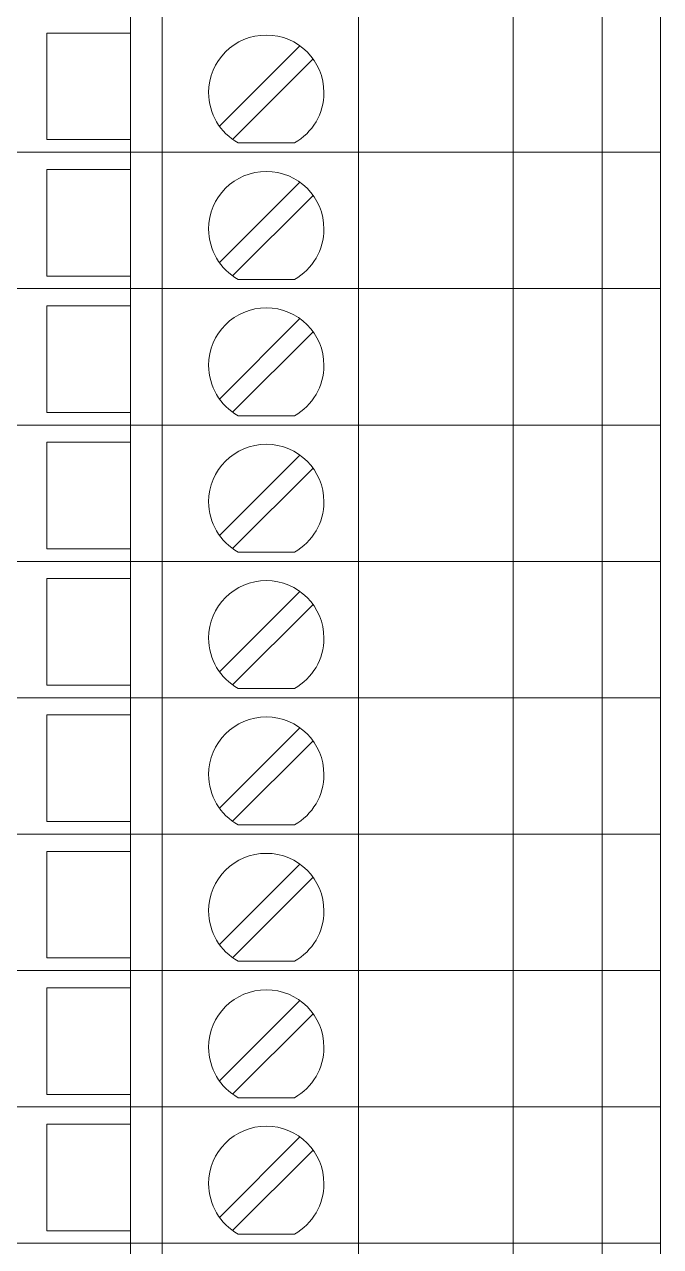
# Model space of a CAD drawing. Header units: millimetres. Extents: x 1880 to 4113, y 771 to 2990.
# Drawn here: x 2274.67 to 2298.67, y 2254.79 to 2300.94 of the extents above; entities that cross this region are included whole.
import ezdxf

# ---------------------------------------------------------------- set-up
doc = ezdxf.new("R2010")
doc.units = ezdxf.units.MM
doc.layers.add('000-PI-ORMAR', color=2, linetype='Continuous')

msp = doc.modelspace()

# ---------------------------------------------------------------- linework, layer by layer
at = {"layer": '000-PI-ORMAR', "color": 0, "linetype": 'ByBlock', "lineweight": 0}
for p, q in [((2278.672, 2296.113), (2278.672, 2301.263)), ((2279.872, 2296.113), (2279.872, 2301.263)), ((2287.272, 2296.113), (2287.272, 2301.263)), ((2293.111, 2296.113), (2293.111, 2301.263)), ((2296.472, 2296.113), (2296.472, 2301.263)), ((2298.672, 2296.113), (2298.672, 2301.263)), ((2275.522, 2300.613), (2278.672, 2300.613)), ((2275.522, 2296.588), (2275.522, 2300.613)), ((2275.522, 2300.613), (2275.522, 2300.613)), ((2278.672, 2300.613), (2278.672, 2300.613)), ((2285.067, 2300.129), (2282.032, 2297.093)), ((2285.067, 2300.129), (2285.067, 2300.129)), ((2279.872, 2299.663), (2279.872, 2299.663)), ((2279.872, 2297.063), (2279.872, 2299.663)), ((2282.526, 2296.598), (2285.562, 2299.634)), ((2285.562, 2299.634), (2285.562, 2299.634)), ((2279.872, 2297.063), (2279.872, 2297.063)), ((2282.032, 2297.093), (2282.032, 2297.093)), ((2278.672, 2296.588), (2275.522, 2296.588)), ((2275.522, 2296.588), (2275.522, 2296.588)), ((2278.672, 2296.588), (2278.672, 2296.588)), ((2282.526, 2296.598), (2282.526, 2296.598)), ((2282.738, 2296.463), (2282.738, 2296.463)), ((2282.738, 2296.463), (2284.856, 2296.463)), ((2284.856, 2296.463), (2284.856, 2296.463)), ((2278.672, 2296.113), (2270.672, 2296.113)), ((2278.672, 2296.113), (2270.672, 2296.113)), ((2279.872, 2296.113), (2278.672, 2296.113)), ((2278.672, 2296.113), (2278.672, 2296.113)), ((2278.672, 2296.113), (2278.672, 2296.113)), ((2279.872, 2296.113), (2278.672, 2296.113)), ((2278.672, 2290.963), (2278.672, 2296.113)), ((2287.272, 2296.113), (2279.872, 2296.113)), ((2287.272, 2296.113), (2279.872, 2296.113)), ((2279.872, 2290.963), (2279.872, 2296.113)), ((2284.472, 2296.113), (2284.472, 2296.113)), ((2284.472, 2296.113), (2284.472, 2296.113)), ((2289.846, 2296.113), (2287.272, 2296.113)), ((2289.846, 2296.113), (2287.272, 2296.113)), ((2287.272, 2290.963), (2287.272, 2296.113)), ((2289.522, 2296.113), (2289.522, 2296.113)), ((2289.522, 2296.113), (2289.522, 2296.113)), ((2289.846, 2296.113), (2292.354, 2296.113)), ((2292.354, 2296.113), (2289.846, 2296.113)), ((2290.672, 2296.113), (2290.672, 2296.113)), ((2292.172, 2296.113), (2292.172, 2296.113)), ((2292.172, 2296.113), (2292.172, 2296.113)), ((2292.354, 2296.113), (2292.738, 2296.113)), ((2292.738, 2296.113), (2292.354, 2296.113)), ((2294.88, 2296.113), (2292.738, 2296.113)), ((2294.88, 2296.113), (2292.738, 2296.113)), ((2293.111, 2290.963), (2293.111, 2296.113)), ((2294.422, 2296.113), (2294.422, 2296.113)), ((2294.422, 2296.113), (2294.422, 2296.113)), ((2296.472, 2296.113), (2294.88, 2296.113)), ((2296.472, 2296.113), (2294.88, 2296.113)), ((2296.472, 2296.113), (2298.672, 2296.113)), ((2296.472, 2296.113), (2296.472, 2296.113)), ((2296.472, 2296.113), (2296.472, 2296.113)), ((2296.472, 2296.113), (2298.672, 2296.113)), ((2296.472, 2290.963), (2296.472, 2296.113)), ((2298.672, 2296.113), (2298.672, 2296.113)), ((2298.672, 2296.113), (2298.672, 2296.113)), ((2298.672, 2290.963), (2298.672, 2296.113)), ((2275.522, 2295.463), (2278.672, 2295.463)), ((2275.522, 2291.438), (2275.522, 2295.463)), ((2275.522, 2295.463), (2275.522, 2295.463)), ((2278.672, 2295.463), (2278.672, 2295.463)), ((2285.067, 2294.979), (2282.032, 2291.943)), ((2285.067, 2294.979), (2285.067, 2294.979)), ((2279.872, 2294.513), (2279.872, 2294.513)), ((2279.872, 2291.913), (2279.872, 2294.513)), ((2282.526, 2291.448), (2285.562, 2294.484)), ((2285.562, 2294.484), (2285.562, 2294.484)), ((2279.872, 2291.913), (2279.872, 2291.913)), ((2282.032, 2291.943), (2282.032, 2291.943)), ((2278.672, 2291.438), (2275.522, 2291.438)), ((2275.522, 2291.438), (2275.522, 2291.438)), ((2278.672, 2291.438), (2278.672, 2291.438)), ((2282.526, 2291.448), (2282.526, 2291.448)), ((2282.738, 2291.313), (2282.738, 2291.313)), ((2282.738, 2291.313), (2284.856, 2291.313)), ((2284.856, 2291.313), (2284.856, 2291.313)), ((2278.672, 2290.963), (2270.672, 2290.963)), ((2278.672, 2290.963), (2270.672, 2290.963)), ((2279.872, 2290.963), (2278.672, 2290.963)), ((2278.672, 2290.963), (2278.672, 2290.963)), ((2278.672, 2290.963), (2278.672, 2290.963)), ((2279.872, 2290.963), (2278.672, 2290.963)), ((2278.672, 2285.813), (2278.672, 2290.963)), ((2287.272, 2290.963), (2279.872, 2290.963)), ((2287.272, 2290.963), (2279.872, 2290.963)), ((2279.872, 2285.813), (2279.872, 2290.963)), ((2284.472, 2290.963), (2284.472, 2290.963)), ((2284.472, 2290.963), (2284.472, 2290.963)), ((2289.846, 2290.963), (2287.272, 2290.963)), ((2289.846, 2290.963), (2287.272, 2290.963)), ((2287.272, 2285.813), (2287.272, 2290.963)), ((2289.522, 2290.963), (2289.522, 2290.963)), ((2289.522, 2290.963), (2289.522, 2290.963)), ((2289.846, 2290.963), (2292.354, 2290.963)), ((2292.354, 2290.963), (2289.846, 2290.963)), ((2290.672, 2290.963), (2290.672, 2290.963)), ((2292.172, 2290.963), (2292.172, 2290.963)), ((2292.172, 2290.963), (2292.172, 2290.963)), ((2292.354, 2290.963), (2292.738, 2290.963)), ((2292.738, 2290.963), (2292.354, 2290.963)), ((2294.88, 2290.963), (2292.738, 2290.963)), ((2294.88, 2290.963), (2292.738, 2290.963)), ((2293.111, 2285.813), (2293.111, 2290.963)), ((2294.422, 2290.963), (2294.422, 2290.963)), ((2294.422, 2290.963), (2294.422, 2290.963)), ((2296.472, 2290.963), (2294.88, 2290.963)), ((2296.472, 2290.963), (2294.88, 2290.963)), ((2296.472, 2290.963), (2298.672, 2290.963)), ((2296.472, 2290.963), (2296.472, 2290.963)), ((2296.472, 2290.963), (2296.472, 2290.963)), ((2296.472, 2290.963), (2298.672, 2290.963)), ((2296.472, 2285.813), (2296.472, 2290.963)), ((2298.672, 2290.963), (2298.672, 2290.963)), ((2298.672, 2290.963), (2298.672, 2290.963)), ((2298.672, 2285.813), (2298.672, 2290.963)), ((2275.522, 2290.313), (2278.672, 2290.313)), ((2275.522, 2286.288), (2275.522, 2290.313)), ((2275.522, 2290.313), (2275.522, 2290.313)), ((2278.672, 2290.313), (2278.672, 2290.313)), ((2285.067, 2289.829), (2282.032, 2286.793)), ((2285.067, 2289.829), (2285.067, 2289.829)), ((2279.872, 2289.363), (2279.872, 2289.363)), ((2279.872, 2286.763), (2279.872, 2289.363)), ((2282.526, 2286.298), (2285.562, 2289.334)), ((2285.562, 2289.334), (2285.562, 2289.334)), ((2279.872, 2286.763), (2279.872, 2286.763)), ((2282.032, 2286.793), (2282.032, 2286.793)), ((2278.672, 2286.288), (2275.522, 2286.288)), ((2275.522, 2286.288), (2275.522, 2286.288)), ((2278.672, 2286.288), (2278.672, 2286.288)), ((2282.526, 2286.298), (2282.526, 2286.298)), ((2282.738, 2286.163), (2282.738, 2286.163)), ((2282.738, 2286.163), (2284.856, 2286.163)), ((2284.856, 2286.163), (2284.856, 2286.163)), ((2278.672, 2285.813), (2270.672, 2285.813)), ((2278.672, 2285.813), (2270.672, 2285.813)), ((2279.872, 2285.813), (2278.672, 2285.813)), ((2278.672, 2285.813), (2278.672, 2285.813)), ((2278.672, 2285.813), (2278.672, 2285.813)), ((2279.872, 2285.813), (2278.672, 2285.813)), ((2278.672, 2280.663), (2278.672, 2285.813)), ((2287.272, 2285.813), (2279.872, 2285.813)), ((2287.272, 2285.813), (2279.872, 2285.813)), ((2279.872, 2280.663), (2279.872, 2285.813)), ((2284.472, 2285.813), (2284.472, 2285.813)), ((2284.472, 2285.813), (2284.472, 2285.813)), ((2289.846, 2285.813), (2287.272, 2285.813)), ((2289.846, 2285.813), (2287.272, 2285.813)), ((2287.272, 2280.663), (2287.272, 2285.813)), ((2289.522, 2285.813), (2289.522, 2285.813)), ((2289.522, 2285.813), (2289.522, 2285.813)), ((2289.846, 2285.813), (2292.354, 2285.813)), ((2292.354, 2285.813), (2289.846, 2285.813)), ((2290.672, 2285.813), (2290.672, 2285.813)), ((2292.172, 2285.813), (2292.172, 2285.813)), ((2292.172, 2285.813), (2292.172, 2285.813)), ((2292.354, 2285.813), (2292.738, 2285.813)), ((2292.738, 2285.813), (2292.354, 2285.813)), ((2294.88, 2285.813), (2292.738, 2285.813)), ((2294.88, 2285.813), (2292.738, 2285.813)), ((2293.111, 2280.663), (2293.111, 2285.813)), ((2294.422, 2285.813), (2294.422, 2285.813)), ((2294.422, 2285.813), (2294.422, 2285.813)), ((2296.472, 2285.813), (2294.88, 2285.813)), ((2296.472, 2285.813), (2294.88, 2285.813)), ((2296.472, 2285.813), (2298.672, 2285.813)), ((2296.472, 2285.813), (2296.472, 2285.813)), ((2296.472, 2285.813), (2296.472, 2285.813)), ((2296.472, 2285.813), (2298.672, 2285.813)), ((2296.472, 2280.663), (2296.472, 2285.813)), ((2298.672, 2285.813), (2298.672, 2285.813)), ((2298.672, 2285.813), (2298.672, 2285.813)), ((2298.672, 2280.663), (2298.672, 2285.813)), ((2275.522, 2285.163), (2278.672, 2285.163)), ((2275.522, 2281.138), (2275.522, 2285.163)), ((2275.522, 2285.163), (2275.522, 2285.163)), ((2278.672, 2285.163), (2278.672, 2285.163)), ((2285.067, 2284.679), (2282.032, 2281.643)), ((2285.067, 2284.679), (2285.067, 2284.679)), ((2279.872, 2284.213), (2279.872, 2284.213)), ((2279.872, 2281.613), (2279.872, 2284.213)), ((2282.526, 2281.148), (2285.562, 2284.184)), ((2285.562, 2284.184), (2285.562, 2284.184)), ((2279.872, 2281.613), (2279.872, 2281.613)), ((2282.032, 2281.643), (2282.032, 2281.643)), ((2278.672, 2281.138), (2275.522, 2281.138)), ((2275.522, 2281.138), (2275.522, 2281.138)), ((2278.672, 2281.138), (2278.672, 2281.138)), ((2282.526, 2281.148), (2282.526, 2281.148)), ((2278.672, 2280.663), (2270.672, 2280.663)), ((2278.672, 2280.663), (2270.672, 2280.663)), ((2279.872, 2280.663), (2278.672, 2280.663)), ((2278.672, 2280.663), (2278.672, 2280.663)), ((2278.672, 2280.663), (2278.672, 2280.663)), ((2279.872, 2280.663), (2278.672, 2280.663)), ((2278.672, 2275.513), (2278.672, 2280.663)), ((2287.272, 2280.663), (2279.872, 2280.663)), ((2287.272, 2280.663), (2279.872, 2280.663)), ((2279.872, 2275.513), (2279.872, 2280.663)), ((2282.738, 2281.013), (2282.738, 2281.013)), ((2282.738, 2281.013), (2284.856, 2281.013)), ((2284.472, 2280.663), (2284.472, 2280.663)), ((2284.472, 2280.663), (2284.472, 2280.663)), ((2284.856, 2281.013), (2284.856, 2281.013)), ((2289.846, 2280.663), (2287.272, 2280.663)), ((2289.846, 2280.663), (2287.272, 2280.663)), ((2287.272, 2275.513), (2287.272, 2280.663)), ((2289.522, 2280.663), (2289.522, 2280.663)), ((2289.522, 2280.663), (2289.522, 2280.663)), ((2289.846, 2280.663), (2292.354, 2280.663)), ((2292.354, 2280.663), (2289.846, 2280.663)), ((2290.672, 2280.663), (2290.672, 2280.663)), ((2292.172, 2280.663), (2292.172, 2280.663)), ((2292.172, 2280.663), (2292.172, 2280.663)), ((2292.354, 2280.663), (2292.738, 2280.663)), ((2292.738, 2280.663), (2292.354, 2280.663)), ((2294.88, 2280.663), (2292.738, 2280.663)), ((2294.88, 2280.663), (2292.738, 2280.663)), ((2293.111, 2275.513), (2293.111, 2280.663)), ((2294.422, 2280.663), (2294.422, 2280.663)), ((2294.422, 2280.663), (2294.422, 2280.663)), ((2296.472, 2280.663), (2294.88, 2280.663)), ((2296.472, 2280.663), (2294.88, 2280.663)), ((2296.472, 2280.663), (2298.672, 2280.663)), ((2296.472, 2280.663), (2296.472, 2280.663)), ((2296.472, 2280.663), (2296.472, 2280.663)), ((2296.472, 2280.663), (2298.672, 2280.663)), ((2296.472, 2275.513), (2296.472, 2280.663)), ((2298.672, 2280.663), (2298.672, 2280.663)), ((2298.672, 2280.663), (2298.672, 2280.663)), ((2298.672, 2275.513), (2298.672, 2280.663)), ((2275.522, 2280.013), (2278.672, 2280.013)), ((2275.522, 2275.988), (2275.522, 2280.013)), ((2275.522, 2280.013), (2275.522, 2280.013)), ((2278.672, 2280.013), (2278.672, 2280.013)), ((2285.067, 2279.529), (2282.032, 2276.493)), ((2285.067, 2279.529), (2285.067, 2279.529)), ((2279.872, 2279.063), (2279.872, 2279.063)), ((2279.872, 2276.463), (2279.872, 2279.063)), ((2282.526, 2275.998), (2285.562, 2279.034)), ((2285.562, 2279.034), (2285.562, 2279.034)), ((2279.872, 2276.463), (2279.872, 2276.463)), ((2282.032, 2276.493), (2282.032, 2276.493)), ((2278.672, 2275.988), (2275.522, 2275.988)), ((2275.522, 2275.988), (2275.522, 2275.988)), ((2278.672, 2275.988), (2278.672, 2275.988)), ((2282.526, 2275.998), (2282.526, 2275.998)), ((2282.738, 2275.863), (2282.738, 2275.863)), ((2282.738, 2275.863), (2284.856, 2275.863)), ((2284.856, 2275.863), (2284.856, 2275.863)), ((2278.672, 2275.513), (2270.672, 2275.513)), ((2278.672, 2275.513), (2270.672, 2275.513)), ((2279.872, 2275.513), (2278.672, 2275.513)), ((2278.672, 2275.513), (2278.672, 2275.513)), ((2278.672, 2275.513), (2278.672, 2275.513)), ((2279.872, 2275.513), (2278.672, 2275.513)), ((2278.672, 2270.363), (2278.672, 2275.513)), ((2287.272, 2275.513), (2279.872, 2275.513)), ((2287.272, 2275.513), (2279.872, 2275.513)), ((2279.872, 2270.363), (2279.872, 2275.513)), ((2284.472, 2275.513), (2284.472, 2275.513)), ((2284.472, 2275.513), (2284.472, 2275.513)), ((2289.846, 2275.513), (2287.272, 2275.513)), ((2289.846, 2275.513), (2287.272, 2275.513)), ((2287.272, 2270.363), (2287.272, 2275.513)), ((2289.522, 2275.513), (2289.522, 2275.513)), ((2289.522, 2275.513), (2289.522, 2275.513)), ((2289.846, 2275.513), (2292.354, 2275.513)), ((2292.354, 2275.513), (2289.846, 2275.513)), ((2290.672, 2275.513), (2290.672, 2275.513)), ((2292.172, 2275.513), (2292.172, 2275.513)), ((2292.172, 2275.513), (2292.172, 2275.513)), ((2292.354, 2275.513), (2292.738, 2275.513)), ((2292.738, 2275.513), (2292.354, 2275.513)), ((2294.88, 2275.513), (2292.738, 2275.513)), ((2294.88, 2275.513), (2292.738, 2275.513)), ((2293.111, 2270.363), (2293.111, 2275.513)), ((2294.422, 2275.513), (2294.422, 2275.513)), ((2294.422, 2275.513), (2294.422, 2275.513)), ((2296.472, 2275.513), (2294.88, 2275.513)), ((2296.472, 2275.513), (2294.88, 2275.513)), ((2296.472, 2275.513), (2298.672, 2275.513)), ((2296.472, 2275.513), (2296.472, 2275.513)), ((2296.472, 2275.513), (2296.472, 2275.513)), ((2296.472, 2275.513), (2298.672, 2275.513)), ((2296.472, 2270.363), (2296.472, 2275.513)), ((2298.672, 2275.513), (2298.672, 2275.513)), ((2298.672, 2275.513), (2298.672, 2275.513)), ((2298.672, 2270.363), (2298.672, 2275.513)), ((2275.522, 2274.863), (2278.672, 2274.863)), ((2275.522, 2270.838), (2275.522, 2274.863)), ((2275.522, 2274.863), (2275.522, 2274.863)), ((2278.672, 2274.863), (2278.672, 2274.863)), ((2285.067, 2274.379), (2282.032, 2271.343)), ((2285.067, 2274.379), (2285.067, 2274.379)), ((2279.872, 2273.913), (2279.872, 2273.913)), ((2279.872, 2271.313), (2279.872, 2273.913)), ((2282.526, 2270.848), (2285.562, 2273.884)), ((2285.562, 2273.884), (2285.562, 2273.884)), ((2279.872, 2271.313), (2279.872, 2271.313)), ((2282.032, 2271.343), (2282.032, 2271.343)), ((2278.672, 2270.838), (2275.522, 2270.838)), ((2275.522, 2270.838), (2275.522, 2270.838)), ((2278.672, 2270.838), (2278.672, 2270.838)), ((2282.526, 2270.848), (2282.526, 2270.848)), ((2282.738, 2270.713), (2282.738, 2270.713)), ((2282.738, 2270.713), (2284.856, 2270.713)), ((2284.856, 2270.713), (2284.856, 2270.713)), ((2278.672, 2270.363), (2270.672, 2270.363)), ((2278.672, 2270.363), (2270.672, 2270.363)), ((2279.872, 2270.363), (2278.672, 2270.363)), ((2278.672, 2270.363), (2278.672, 2270.363)), ((2278.672, 2270.363), (2278.672, 2270.363)), ((2279.872, 2270.363), (2278.672, 2270.363)), ((2278.672, 2265.213), (2278.672, 2270.363)), ((2287.272, 2270.363), (2279.872, 2270.363)), ((2287.272, 2270.363), (2279.872, 2270.363)), ((2279.872, 2265.213), (2279.872, 2270.363)), ((2284.472, 2270.363), (2284.472, 2270.363)), ((2284.472, 2270.363), (2284.472, 2270.363)), ((2289.846, 2270.363), (2287.272, 2270.363)), ((2289.846, 2270.363), (2287.272, 2270.363)), ((2287.272, 2265.213), (2287.272, 2270.363)), ((2289.522, 2270.363), (2289.522, 2270.363)), ((2289.522, 2270.363), (2289.522, 2270.363)), ((2289.846, 2270.363), (2292.354, 2270.363)), ((2292.354, 2270.363), (2289.846, 2270.363)), ((2290.672, 2270.363), (2290.672, 2270.363)), ((2292.172, 2270.363), (2292.172, 2270.363)), ((2292.172, 2270.363), (2292.172, 2270.363)), ((2292.354, 2270.363), (2292.738, 2270.363)), ((2292.738, 2270.363), (2292.354, 2270.363)), ((2294.88, 2270.363), (2292.738, 2270.363)), ((2294.88, 2270.363), (2292.738, 2270.363)), ((2293.111, 2265.213), (2293.111, 2270.363)), ((2294.422, 2270.363), (2294.422, 2270.363)), ((2294.422, 2270.363), (2294.422, 2270.363)), ((2296.472, 2270.363), (2294.88, 2270.363)), ((2296.472, 2270.363), (2294.88, 2270.363)), ((2296.472, 2270.363), (2298.672, 2270.363)), ((2296.472, 2270.363), (2296.472, 2270.363)), ((2296.472, 2270.363), (2296.472, 2270.363)), ((2296.472, 2270.363), (2298.672, 2270.363)), ((2296.472, 2265.213), (2296.472, 2270.363)), ((2298.672, 2270.363), (2298.672, 2270.363)), ((2298.672, 2270.363), (2298.672, 2270.363)), ((2298.672, 2265.213), (2298.672, 2270.363)), ((2275.522, 2269.713), (2278.672, 2269.713)), ((2275.522, 2265.688), (2275.522, 2269.713)), ((2275.522, 2269.713), (2275.522, 2269.713)), ((2278.672, 2269.713), (2278.672, 2269.713)), ((2285.067, 2269.229), (2282.032, 2266.193)), ((2285.067, 2269.229), (2285.067, 2269.229)), ((2279.872, 2268.763), (2279.872, 2268.763)), ((2279.872, 2266.163), (2279.872, 2268.763)), ((2282.526, 2265.698), (2285.562, 2268.734)), ((2285.562, 2268.734), (2285.562, 2268.734)), ((2279.872, 2266.163), (2279.872, 2266.163)), ((2282.032, 2266.193), (2282.032, 2266.193)), ((2278.672, 2265.688), (2275.522, 2265.688)), ((2275.522, 2265.688), (2275.522, 2265.688)), ((2278.672, 2265.688), (2278.672, 2265.688)), ((2282.526, 2265.698), (2282.526, 2265.698)), ((2282.738, 2265.563), (2282.738, 2265.563)), ((2282.738, 2265.563), (2284.856, 2265.563)), ((2284.856, 2265.563), (2284.856, 2265.563)), ((2278.672, 2265.213), (2270.672, 2265.213)), ((2278.672, 2265.213), (2270.672, 2265.213)), ((2279.872, 2265.213), (2278.672, 2265.213)), ((2278.672, 2265.213), (2278.672, 2265.213)), ((2278.672, 2265.213), (2278.672, 2265.213)), ((2279.872, 2265.213), (2278.672, 2265.213)), ((2278.672, 2260.063), (2278.672, 2265.213)), ((2287.272, 2265.213), (2279.872, 2265.213)), ((2287.272, 2265.213), (2279.872, 2265.213)), ((2279.872, 2260.063), (2279.872, 2265.213)), ((2284.472, 2265.213), (2284.472, 2265.213)), ((2284.472, 2265.213), (2284.472, 2265.213)), ((2289.846, 2265.213), (2287.272, 2265.213)), ((2289.846, 2265.213), (2287.272, 2265.213)), ((2287.272, 2260.063), (2287.272, 2265.213)), ((2289.522, 2265.213), (2289.522, 2265.213)), ((2289.522, 2265.213), (2289.522, 2265.213)), ((2289.846, 2265.213), (2292.354, 2265.213)), ((2292.354, 2265.213), (2289.846, 2265.213)), ((2290.672, 2265.213), (2290.672, 2265.213)), ((2292.172, 2265.213), (2292.172, 2265.213)), ((2292.172, 2265.213), (2292.172, 2265.213)), ((2292.354, 2265.213), (2292.738, 2265.213)), ((2292.738, 2265.213), (2292.354, 2265.213)), ((2294.88, 2265.213), (2292.738, 2265.213)), ((2294.88, 2265.213), (2292.738, 2265.213)), ((2293.111, 2260.063), (2293.111, 2265.213)), ((2294.422, 2265.213), (2294.422, 2265.213)), ((2294.422, 2265.213), (2294.422, 2265.213)), ((2296.472, 2265.213), (2294.88, 2265.213)), ((2296.472, 2265.213), (2294.88, 2265.213)), ((2296.472, 2265.213), (2298.672, 2265.213)), ((2296.472, 2265.213), (2296.472, 2265.213)), ((2296.472, 2265.213), (2296.472, 2265.213)), ((2296.472, 2265.213), (2298.672, 2265.213)), ((2296.472, 2260.063), (2296.472, 2265.213)), ((2298.672, 2265.213), (2298.672, 2265.213)), ((2298.672, 2265.213), (2298.672, 2265.213)), ((2298.672, 2260.063), (2298.672, 2265.213)), ((2275.522, 2264.563), (2278.672, 2264.563)), ((2275.522, 2260.538), (2275.522, 2264.563)), ((2275.522, 2264.563), (2275.522, 2264.563)), ((2278.672, 2264.563), (2278.672, 2264.563)), ((2285.067, 2264.079), (2282.032, 2261.043)), ((2285.067, 2264.079), (2285.067, 2264.079)), ((2279.872, 2263.613), (2279.872, 2263.613)), ((2279.872, 2261.013), (2279.872, 2263.613)), ((2282.526, 2260.548), (2285.562, 2263.584)), ((2285.562, 2263.584), (2285.562, 2263.584)), ((2279.872, 2261.013), (2279.872, 2261.013)), ((2282.032, 2261.043), (2282.032, 2261.043)), ((2278.672, 2260.538), (2275.522, 2260.538)), ((2275.522, 2260.538), (2275.522, 2260.538)), ((2278.672, 2260.538), (2278.672, 2260.538)), ((2282.526, 2260.548), (2282.526, 2260.548)), ((2282.738, 2260.413), (2282.738, 2260.413)), ((2282.738, 2260.413), (2284.856, 2260.413)), ((2284.856, 2260.413), (2284.856, 2260.413)), ((2278.672, 2260.063), (2270.672, 2260.063)), ((2278.672, 2260.063), (2270.672, 2260.063)), ((2279.872, 2260.063), (2278.672, 2260.063)), ((2278.672, 2260.063), (2278.672, 2260.063)), ((2278.672, 2260.063), (2278.672, 2260.063)), ((2279.872, 2260.063), (2278.672, 2260.063)), ((2278.672, 2254.913), (2278.672, 2260.063)), ((2287.272, 2260.063), (2279.872, 2260.063)), ((2287.272, 2260.063), (2279.872, 2260.063)), ((2279.872, 2254.913), (2279.872, 2260.063)), ((2284.472, 2260.063), (2284.472, 2260.063)), ((2284.472, 2260.063), (2284.472, 2260.063)), ((2289.846, 2260.063), (2287.272, 2260.063)), ((2289.846, 2260.063), (2287.272, 2260.063)), ((2287.272, 2254.913), (2287.272, 2260.063)), ((2289.522, 2260.063), (2289.522, 2260.063)), ((2289.522, 2260.063), (2289.522, 2260.063)), ((2289.846, 2260.063), (2292.354, 2260.063)), ((2292.354, 2260.063), (2289.846, 2260.063)), ((2290.672, 2260.063), (2290.672, 2260.063)), ((2292.172, 2260.063), (2292.172, 2260.063)), ((2292.172, 2260.063), (2292.172, 2260.063)), ((2292.354, 2260.063), (2292.738, 2260.063)), ((2292.738, 2260.063), (2292.354, 2260.063)), ((2294.88, 2260.063), (2292.738, 2260.063)), ((2294.88, 2260.063), (2292.738, 2260.063)), ((2293.111, 2254.913), (2293.111, 2260.063)), ((2294.422, 2260.063), (2294.422, 2260.063)), ((2294.422, 2260.063), (2294.422, 2260.063)), ((2296.472, 2260.063), (2294.88, 2260.063)), ((2296.472, 2260.063), (2294.88, 2260.063)), ((2296.472, 2260.063), (2298.672, 2260.063)), ((2296.472, 2260.063), (2296.472, 2260.063)), ((2296.472, 2260.063), (2296.472, 2260.063)), ((2296.472, 2260.063), (2298.672, 2260.063)), ((2296.472, 2254.913), (2296.472, 2260.063)), ((2298.672, 2260.063), (2298.672, 2260.063)), ((2298.672, 2260.063), (2298.672, 2260.063)), ((2298.672, 2254.913), (2298.672, 2260.063)), ((2275.522, 2259.413), (2278.672, 2259.413)), ((2275.522, 2255.388), (2275.522, 2259.413)), ((2275.522, 2259.413), (2275.522, 2259.413)), ((2278.672, 2259.413), (2278.672, 2259.413)), ((2285.067, 2258.929), (2282.032, 2255.893)), ((2285.067, 2258.929), (2285.067, 2258.929)), ((2279.872, 2258.463), (2279.872, 2258.463)), ((2279.872, 2255.863), (2279.872, 2258.463)), ((2282.526, 2255.398), (2285.562, 2258.434)), ((2285.562, 2258.434), (2285.562, 2258.434)), ((2279.872, 2255.863), (2279.872, 2255.863)), ((2282.032, 2255.893), (2282.032, 2255.893)), ((2278.672, 2255.388), (2275.522, 2255.388)), ((2275.522, 2255.388), (2275.522, 2255.388)), ((2278.672, 2255.388), (2278.672, 2255.388)), ((2282.526, 2255.398), (2282.526, 2255.398)), ((2282.738, 2255.263), (2282.738, 2255.263)), ((2282.738, 2255.263), (2284.856, 2255.263)), ((2284.856, 2255.263), (2284.856, 2255.263)), ((2278.672, 2254.913), (2270.672, 2254.913)), ((2278.672, 2254.913), (2270.672, 2254.913)), ((2279.872, 2254.913), (2278.672, 2254.913)), ((2278.672, 2254.913), (2278.672, 2254.913)), ((2278.672, 2254.913), (2278.672, 2254.913)), ((2279.872, 2254.913), (2278.672, 2254.913)), ((2278.672, 2249.763), (2278.672, 2254.913)), ((2287.272, 2254.913), (2279.872, 2254.913)), ((2287.272, 2254.913), (2279.872, 2254.913)), ((2279.872, 2249.763), (2279.872, 2254.913)), ((2284.472, 2254.913), (2284.472, 2254.913)), ((2284.472, 2254.913), (2284.472, 2254.913)), ((2289.846, 2254.913), (2287.272, 2254.913)), ((2289.846, 2254.913), (2287.272, 2254.913)), ((2287.272, 2249.763), (2287.272, 2254.913)), ((2289.522, 2254.913), (2289.522, 2254.913)), ((2289.522, 2254.913), (2289.522, 2254.913)), ((2289.846, 2254.913), (2292.354, 2254.913)), ((2292.354, 2254.913), (2289.846, 2254.913)), ((2290.672, 2254.913), (2290.672, 2254.913)), ((2292.172, 2254.913), (2292.172, 2254.913)), ((2292.172, 2254.913), (2292.172, 2254.913)), ((2292.354, 2254.913), (2292.738, 2254.913)), ((2292.738, 2254.913), (2292.354, 2254.913)), ((2294.88, 2254.913), (2292.738, 2254.913)), ((2294.88, 2254.913), (2292.738, 2254.913)), ((2293.111, 2249.763), (2293.111, 2254.913)), ((2294.422, 2254.913), (2294.422, 2254.913)), ((2294.422, 2254.913), (2294.422, 2254.913)), ((2296.472, 2254.913), (2294.88, 2254.913)), ((2296.472, 2254.913), (2294.88, 2254.913)), ((2296.472, 2254.913), (2298.672, 2254.913)), ((2296.472, 2254.913), (2296.472, 2254.913)), ((2296.472, 2254.913), (2296.472, 2254.913)), ((2296.472, 2254.913), (2298.672, 2254.913)), ((2296.472, 2249.763), (2296.472, 2254.913)), ((2298.672, 2254.913), (2298.672, 2254.913)), ((2298.672, 2254.913), (2298.672, 2254.913)), ((2298.672, 2249.763), (2298.672, 2254.913))]:
    msp.add_line(p, q, dxfattribs=at)
for centre, start, end in [((2283.797, 2298.363), 360, 180), ((2283.797, 2298.363), 180, 240.8754), ((2283.797, 2298.363), 299.1246, 360), ((2283.797, 2293.213), 360, 180), ((2283.797, 2293.213), 180, 240.8754), ((2283.797, 2293.213), 299.1246, 360), ((2283.797, 2288.063), 360, 180), ((2283.797, 2288.063), 180, 240.8754), ((2283.797, 2288.063), 299.1246, 360), ((2283.797, 2282.913), 360, 180), ((2283.797, 2282.913), 180, 240.8754), ((2283.797, 2282.913), 299.1246, 360), ((2283.797, 2277.763), 360, 180), ((2283.797, 2277.763), 180, 240.8754), ((2283.797, 2277.763), 299.1246, 360), ((2283.797, 2272.613), 360, 180), ((2283.797, 2272.613), 180, 240.8754), ((2283.797, 2272.613), 299.1246, 360), ((2283.797, 2267.463), 360, 180), ((2283.797, 2267.463), 180, 240.8754), ((2283.797, 2267.463), 299.1246, 360), ((2283.797, 2262.313), 360, 180), ((2283.797, 2262.313), 180, 240.8754), ((2283.797, 2262.313), 299.1246, 360), ((2283.797, 2257.163), 360, 180), ((2283.797, 2257.163), 180, 240.8754), ((2283.797, 2257.163), 299.1246, 360)]:
    msp.add_arc(centre, 2.175, start, end, dxfattribs=at)

doc.saveas('drawing.dxf')
